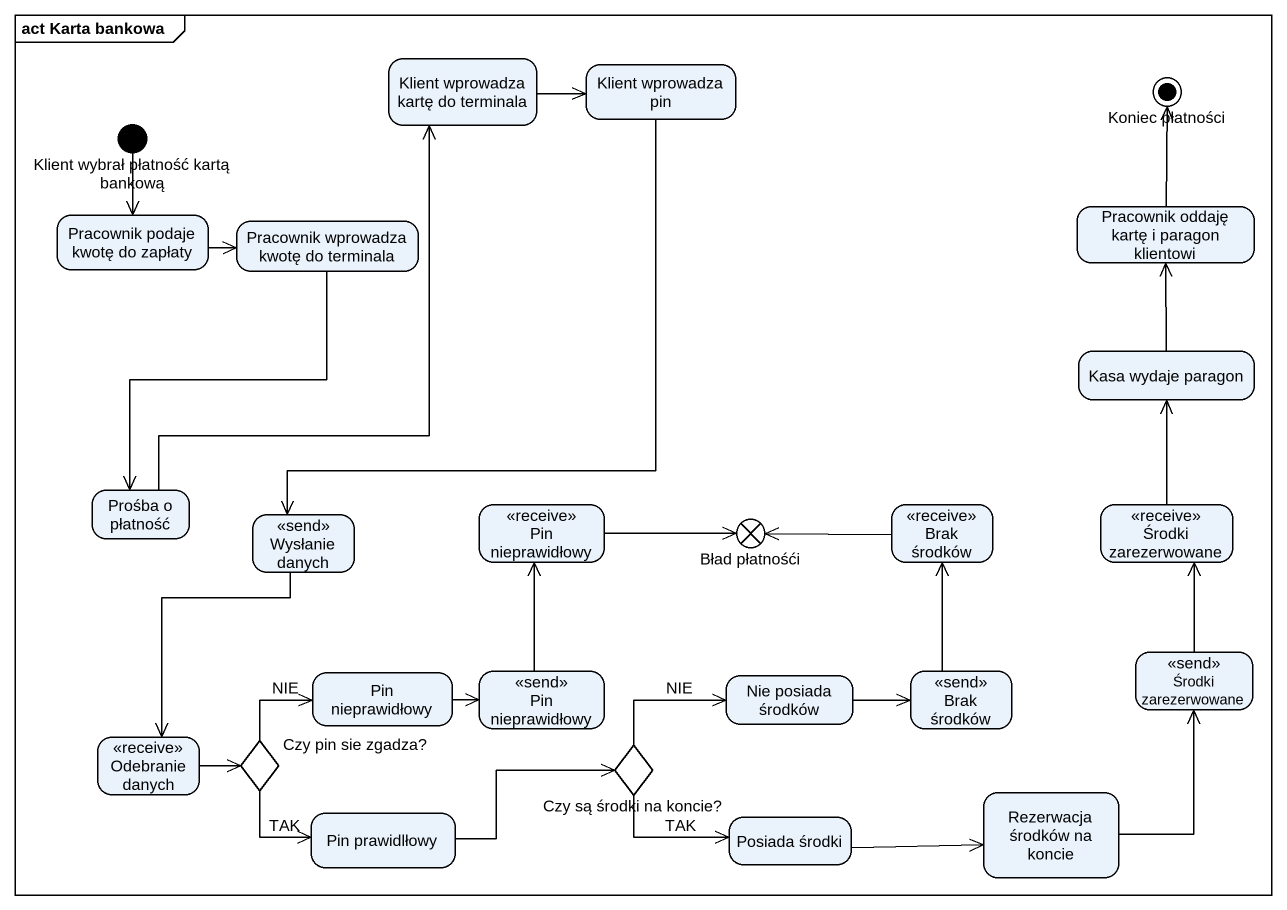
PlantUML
@startuml
mainframe act Karta bankowa
hide empty description
state "Klient wprowadza kartę do terminala" as Klient_wprowadza_kartę_do
state "Klient wprowadza pin" as Klient_wprowadza_pin
state "Klient wybrał płatność kartą bankową" as Klient_wybrał_płatność <<start>>
state "Koniec płatności" as Koniec_płatności <<end>>
state "Pracownik podaje kwotę do zapłaty" as Pracownik_podaje_kwotę_do
state "Pracownik wprowadza kwotę do terminala" as Pracownik_wprowadza_kwotę
state "Pracownik oddaję kartę i paragon klientowi" as Pracownik_oddaję_kartę_i
state "Kasa wydaje paragon" as Kasa_wydaje_paragon
state "Prośba o płatność" as Prośba_o_płatność
state "Wysłanie danych" as Wysłanie_danych <<send>>
state "Pin nieprawidłowy" as Pin_nieprawidłowy <<receive>>
state "Bład płatnośći" as Bład_płatnośći <<end>>
state "Brak środków" as Brak_środków <<receive>>
state "Środki zarezerwowane" as Środki_zarezerwowane <<receive>>
state "Środki zarezerwowane" as Środki_zarezerwowane_2 <<send>>
state "Pin nieprawidłowy" as Pin_nieprawidłowy_2
state "Pin nieprawidłowy" as Pin_nieprawidłowy_3 <<send>>
state "Nie posiada środków" as Nie_posiada_środków
state "Brak środków" as Brak_środków_2 <<send>>
state "Odebranie danych" as Odebranie_danych <<receive>>
state "Czy pin sie zgadza?" as Czy_pin_sie_zgadza <<choice>>
state "Czy są środki na koncie?" as Czy_są_środki_na_koncie <<choice>>
state "Pin prawidlłowy" as Pin_prawidlłowy
state "Posiada środki" as Posiada_środki
state "Rezerwacja środków na koncie" as Rezerwacja_środków_na_koncie
Klient_wprowadza_kartę_do -right-> Klient_wprowadza_pin
Klient_wprowadza_pin --> Wysłanie_danych
Klient_wybrał_płatność --> Pracownik_podaje_kwotę_do
Pracownik_podaje_kwotę_do -right-> Pracownik_wprowadza_kwotę
Pracownik_wprowadza_kwotę --> Prośba_o_płatność
Pracownik_oddaję_kartę_i -up-> Koniec_płatności
Kasa_wydaje_paragon -up-> Pracownik_oddaję_kartę_i
Prośba_o_płatność -up-> Klient_wprowadza_kartę_do
Wysłanie_danych --> Odebranie_danych
Pin_nieprawidłowy -right-> Bład_płatnośći
Brak_środków -left-> Bład_płatnośći
Środki_zarezerwowane -up-> Kasa_wydaje_paragon
Środki_zarezerwowane_2 -up-> Środki_zarezerwowane
Pin_nieprawidłowy_2 -right-> Pin_nieprawidłowy_3
Pin_nieprawidłowy_3 -up-> Pin_nieprawidłowy
Nie_posiada_środków -right-> Brak_środków_2
Brak_środków_2 -up-> Brak_środków
Odebranie_danych -right-> Czy_pin_sie_zgadza
Czy_pin_sie_zgadza -right-> Pin_nieprawidłowy_2 : NIE
Czy_pin_sie_zgadza --> Pin_prawidlłowy : TAK
Czy_są_środki_na_koncie -right-> Nie_posiada_środków : NIE
Czy_są_środki_na_koncie -right-> Posiada_środki : TAK
Pin_prawidlłowy -right-> Czy_są_środki_na_koncie
Posiada_środki -right-> Rezerwacja_środków_na_koncie
Rezerwacja_środków_na_koncie -up-> Środki_zarezerwowane_2
@enduml
